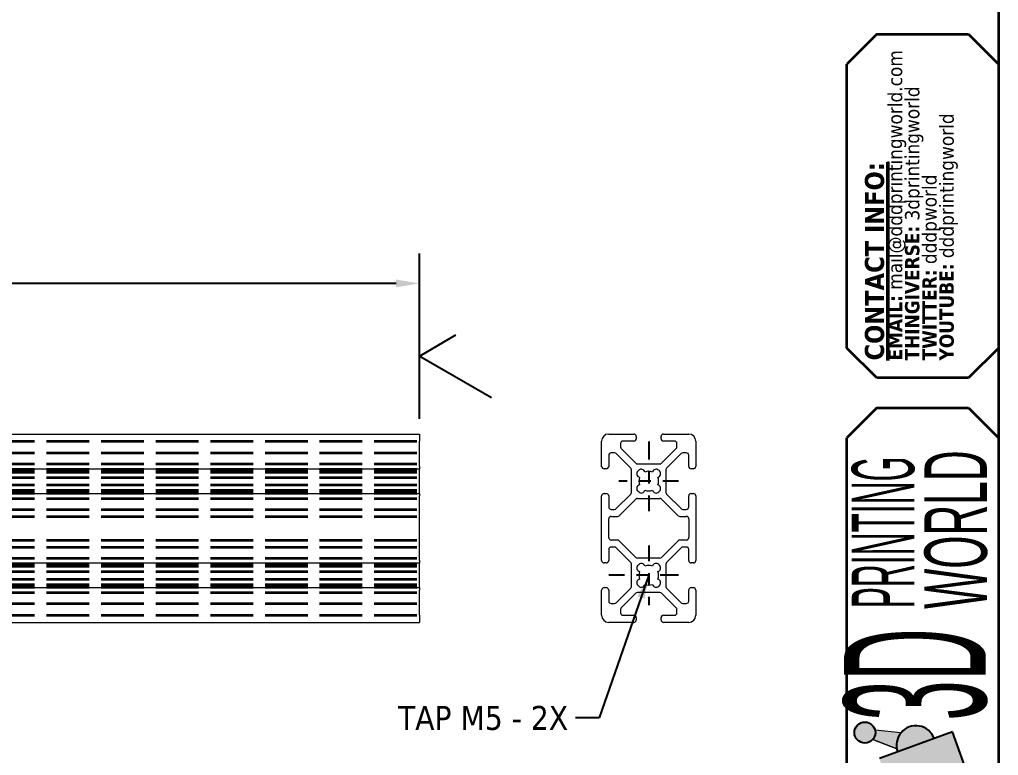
# Model space of a CAD drawing. Header units: inches. Extents: x 1 to 33.8, y 0.5 to 21.5.
# Drawn here: x 25.56 to 33.75, y 9.21 to 15.36 of the extents above; entities that cross this region are included whole.
import ezdxf

# ---------------------------------------------------------------- set-up
doc = ezdxf.new("R2010")
doc.units = ezdxf.units.IN
doc.header["$LTSCALE"] = 2
doc.header["$MEASUREMENT"] = 0
doc.linetypes.add('CHAIN', pattern=[0.7087, 0.4724, -0.0591, 0.1181, -0.0591])
doc.linetypes.add('DASHED', pattern=[0.2067, 0.1654, -0.0413])
doc.layers.get('0').update_dxf_attribs({"lineweight": 25})
for name, color, linetype, lineweight in [('Center Mark (ANSI)', 7, 'Continuous', 25), ('Dimension (ANSI)', 7, 'Continuous', 25), ('Symbol (ANSI)', 7, 'Continuous', 25), ('TITLE', 7, 'Continuous', 35), ('Title (ANSI)', 7, 'Continuous', 50), ('Visible (ANSI)', 7, 'Continuous', 18)]:
    doc.layers.add(name, color=color, linetype=linetype, lineweight=lineweight)
doc.layers.add('Hatch (ANSI)', color=9, linetype='Continuous', lineweight=18, true_color=0x808080)
doc.layers.add('Hidden (ANSI)', color=9, linetype='DASHED', lineweight=35, true_color=0x808080)
doc.styles.add('Note Text (ANSI)', font='tahoma.ttf')
doc.styles.add('Text Style133', font='tahoma.ttf', dxfattribs={"width": 0.8999999761581421})
doc.styles.add('Text Style260', font='tahomabd.ttf', dxfattribs={"width": 0.8999999761581421})
doc.styles.add('Text Style71', font='tahoma.ttf')
doc.dimstyles.new('Default (ANSI)$7', dxfattribs={"dimscale": 2, "dimtxt": 0.1000000014901161, "dimasz": 0.09842519462108612, "dimexe": 0.125, "dimexo": 0.0625, "dimgap": 0.03149606299212598, "dimtad": 0, "dimtih": 1, "dimtoh": 1, "dimdec": 3, "dimrnd": 1e-08, "dimzin": 4, "dimdsep": 46, "dimtxsty": 'Note Text (ANSI)', "dimblk": 'CLOSED', "dimcen": 0.09, "dimdle": 0.3937007874015748, "dimclrd": 256, "dimclre": 256, "dimclrt": 256, "dimadec": 0, "dimazin": 1, "dimtfac": 1.200000047683716, "dimtofl": 0, "dimtmove": 0, "dimatfit": 3, "dimfxl": 0, "dimtolj": 1, "dimtzin": 4, "dimlwd": -1, "dimlwe": -1, "dimarcsym": 0})
doc.dimstyles.new('Default - mm [in] (ANSI)', dxfattribs={"dimscale": 2, "dimtxt": 0.1000000014901161, "dimasz": 0.09842519462108612, "dimexe": 0.125, "dimexo": 0.063, "dimgap": 0.03149606299212598, "dimtad": 0, "dimtoh": 1, "dimlfac": 25.4, "dimrnd": 1e-08, "dimzin": 4, "dimdsep": 46, "dimtxsty": 'Note Text (ANSI)', "dimcen": 0.09, "dimdle": 0.3937007874015748, "dimclrd": 256, "dimclre": 256, "dimclrt": 256, "dimadec": 1, "dimazin": 1, "dimtfac": 1.200000047683716, "dimtofl": 0, "dimtmove": 0, "dimatfit": 3, "dimfxl": 0, "dimtolj": 1, "dimtzin": 4, "dimlwd": -1, "dimlwe": -1, "dimarcsym": 0})

# ---------------------------------------------------------------- blocks, each defined once
blk = doc.blocks.new('Borders B-Size')
at = {"layer": 'TITLE'}
blk.add_line((16.875, 10.625), (16.875, 0.3750000000000016), dxfattribs=at)
blk = doc.blocks.new('Title Blocks 3DPW')
at = {"layer": 'Hatch (ANSI)', "true_color": 0xff0000}
h = blk.add_hatch(color=1, dxfattribs=at)
edge = h.paths.add_edge_path()
edge.add_arc((16.07116928812325, 4.736826005864963), 0.04390881593084733, 0, 360)
h = blk.add_hatch(color=1, dxfattribs=at)
edge = h.paths.add_edge_path()
edge.add_arc((16.2844687974179, 4.684091238952684), 0.08131262209382979, 19.99999999999659, 199.9999999999966)
edge.add_line((16.20805992645957, 4.656280684289962), (16.36087766837623, 4.711901793615398))
h = blk.add_hatch(color=1, dxfattribs=at)
edge = h.paths.add_edge_path()
edge.add_line((16.22135728745229, 4.735361891587832), (16.11374911073551, 4.747547144924953))
edge.add_arc((16.07116928812307, 4.73682600586502), 0.04390881593084733, -41.906600689566915, 14.132685650908513, ccw=False)
edge.add_line((16.10384774837997, 4.707498504237924), (16.20473686449058, 4.668136259057792))
edge.add_arc((16.2864696801587, 4.683596553872048), 0.0831821728063324, 141.5147691876351, 190.7113157737133, ccw=False)
blk.add_hatch(color=1, dxfattribs=at).paths.add_polyline_path([(16.60414987263619, 4.281259107896962), (16.43728653933456, 4.739712348278118), (16.13165105550127, 4.628470129627253), (16.2985143888029, 4.170016889246096)])
at = {"layer": 'TITLE'}
for p, q in [((16.12056226283552, 7.656850746068798), (15.99556226283552, 7.5318507460688)), ((16.12056226283552, 7.656850746068798), (16.50460035672961, 7.656850746068798)), ((16.50460035672961, 7.656850746068798), (16.62960035672961, 7.5318507460688)), ((15.99556226283552, 6.344860484856919), (15.99556226283552, 7.5318507460688)), ((16.12056226283552, 6.219860484856918), (15.99556226283552, 6.344860484856919)), ((16.62960035672961, 6.344860484856919), (16.50460035672961, 6.219860484856918)), ((16.50460035672961, 6.219860484856918), (16.12056226283552, 6.219860484856918)), ((16.12056226283552, 6.094860484856919), (15.99556226283552, 5.969860484856918)), ((16.12056226283552, 6.094860484856919), (16.50460035672962, 6.094860484856919)), ((16.50460035672962, 6.094860484856919), (16.62960035672962, 5.969860484856918)), ((15.99556226283551, 3.974009218613861), (15.99556226283552, 5.969860484856918))]:
    blk.add_line(p, q, dxfattribs=at)
at = {"layer": 'Title (ANSI)', "lineweight": 18}
for p, q in [((16.22135728745229, 4.735361891587832), (16.11374911073551, 4.747547144924953)), ((16.20805992645957, 4.656280684289962), (16.36087766837622, 4.711901793615397)), ((16.20473686449058, 4.668136259057793), (16.10384774837997, 4.707498504237924))]:
    blk.add_line(p, q, dxfattribs=at)
at = {"layer": 'Title (ANSI)', "lineweight": 25}
for p, q in [((16.43728653933456, 4.739712348278118), (16.13165105550127, 4.628470129627253)), ((16.60414987263619, 4.281259107896962), (16.43728653933456, 4.739712348278118))]:
    blk.add_line(p, q, dxfattribs=at)
blk.add_circle((16.07116928812325, 4.736826005864963), 0.04390881593084733, dxfattribs=at)
blk.add_arc((16.2844687974179, 4.684091238952684), 0.08131262209382978, 19.99999999999659, 200.0000000000028, dxfattribs=at)
at = {"layer": 'Title (ANSI)', "lineweight": 18}
for centre, radius, start, end in [((16.07116928812307, 4.73682600586502), 0.04390881593084733, 318.0933993104331, 14.13268565090847), ((16.2864696801587, 4.683596553872048), 0.08318217280633239, 141.5147691876351, 190.7113157737133)]:
    blk.add_arc(centre, radius, start, end, dxfattribs=at)
at = {"layer": 'Visible (ANSI)', "lineweight": 18}
for p, q in [((16.22135728745229, 4.735361891587832), (16.11374911073551, 4.747547144924953)), ((16.10384774837997, 4.707498504237924), (16.20473686449058, 4.668136259057793))]:
    blk.add_line(p, q, dxfattribs=at)
at = {"layer": 'Visible (ANSI)', "lineweight": 25}
for p, q in [((16.43728653933456, 4.739712348278118), (16.13165105550127, 4.628470129627253)), ((16.60414987263619, 4.281259107896962), (16.43728653933456, 4.739712348278118))]:
    blk.add_line(p, q, dxfattribs=at)
blk.add_circle((16.07116928812325, 4.736826005864963), 0.04390881593084733, dxfattribs=at)
blk.add_arc((16.28446879741791, 4.684091238952687), 0.08131262209383144, 19.9999999999975, 200.0000000000023, dxfattribs=at)
at = {"layer": 'TITLE', "color": 7, "style": 'Text Style133', "width": 0.9}
blk.add_attdef('PART_NUMBER_001', (16.56688816874242, 3.073301468613359), '', height=0.1000000031914298, rotation=90, dxfattribs=at)
at = {"layer": 'TITLE', "color": 7, "style": 'Text Style71'}
blk.add_attdef('DESCRIPTION_001', (16.59502083967158, 0.3842650116181854), '', height=0.1399999997747226, rotation=89.99999999998299, dxfattribs=at)
at = {"layer": 'Title (ANSI)', "insert": (16.07112865049924, 6.292925239483381), "char_height": 0.1000000031914298, "width": 2.944852059000032, "attachment_point": 1, "rotation": 90, "line_spacing_factor": 0.7194134593009949, "style": 'Note Text (ANSI)'}
blk.add_mtext('{\\fTahoma|b1|i0|c0|p34;\\H0.8x;\\LCONTACT INFO:\\H1.25x;\\P\\H0.6x;\\lEMAIL:\\fTahoma|b0|i0|c0|p34; mail@dddprintingworld.com\\H1.4679x; \\H0.68124x;\\P\\fTahoma|b1|i0|c0|p34;THINGIVERSE:\\fTahoma|b0|i0|c0|p34; 3dprintingworld\\fTahoma|b1|i0|c0|p34;\\H1.27973x;\\L \\H1.30236x;\\P\\H0.6x;\\lTWITTER:\\fTahoma|b0|i0|c0|p34; dddpworld\\H1.27205x; \\H0.78613x;\\P\\fTahoma|b1|i0|c0|p34;YOUTUBE:\\fTahoma|b0|i0|c0|p34; dddprintingworld\\H1.27174x; }', dxfattribs=at)
at = {"layer": 'Title (ANSI)', "color": 156, "true_color": 0x07467a, "attachment_point": 1, "rotation": 90, "style": 'Note Text (ANSI)'}
for s, insert, char_height, width in [('\\fRavie|b0|i0;\\W0.51;\\H0.2610;WORLD', (16.32032026060453, 5.254130256618255), 0.2610000099722795, 2.760656313410054), ('\\fRavie|b0|i0;\\W0.38;\\H0.2610;PRINTING', (16.0163752699986, 5.256615040569998), 0.2610000099722795, 3.840913131700948), ('\\fRavie|b0|i0;\\W0.38;\\H0.5930;3D', (15.98375841229462, 4.787085645049777), 0.5929999933468075, 3.143674205359468)]:
    blk.add_mtext(s, dxfattribs=dict(at, insert=insert, char_height=char_height, width=width))
at = {"layer": 'Title (ANSI)', "color": 7, "style": 'Text Style260', "width": 0.9}
blk.add_attdef('CUSTOMER_001', (16.23920807644805, 0.3972007583186815), '', height=0.1700000030787911, rotation=90, dxfattribs=at)
blk = doc.blocks.new('*D15')
at = {"layer": 'Defpoints', "color": 0, "transparency": 16777216}
for p in [(28.90865186246537, 13.15702010544857), (7.058258161677971, 11.89717758576353), (28.90865186246537, 11.89717758576353)]:
    blk.add_point(p, dxfattribs=at)
at = {"layer": 'Dimension (ANSI)', "transparency": 16777216}
for p, q in [((7.058258161677971, 12.02317758576353), (7.058258161677971, 13.40702010544857)), ((28.90865186246537, 12.02317758576353), (28.90865186246537, 13.40702010544857)), ((7.255108550920143, 13.15702010544857), (15.83068450852521, 13.15702010544857)), ((28.7118014732232, 13.15702010544857), (20.13622551561814, 13.15702010544857))]:
    blk.add_line(p, q, dxfattribs=at)
for points in [[(7.255108550920143, 13.1898285036556), (7.255108550920143, 13.12421170724154), (7.058258161677971, 13.15702010544857)], [(28.7118014732232, 13.1898285036556), (28.7118014732232, 13.12421170724154), (28.90865186246537, 13.15702010544857)]]:
    blk.add_solid(points, dxfattribs=at)
at = {"layer": 'Dimension (ANSI)', "transparency": 16777216, "insert": (15.89367663450946, 13.3140113737425), "char_height": 0.2000000029802322, "attachment_point": 1, "style": 'Note Text (ANSI)'}
blk.add_mtext('\\A1;555.000{\\H0.24;±.200} {\\o\\l\\H0.24;[}21.850 in{\\H0.24;±.0 in}{\\o\\l\\H0.24;]}', dxfattribs=at)
blk = doc.blocks.new('Surface Texture Identifier10')
at = {"layer": 'Symbol (ANSI)'}
for p, q in [((14.60471963680723, 6.361436229972626), (14.45471963202009, 6.274833686830324)), ((14.45471963202009, 6.274833686830324), (14.75471964159437, 6.101628600545718))]:
    blk.add_line(p, q, dxfattribs=at)
blk = doc.blocks.new('_Closed')
at = {"color": 0, "linetype": 'ByBlock', "lineweight": -2}
for p, q in [((-1, 0.1666666666666667), (0, 0)), ((-1, 0.1666666666666667), (-1, -0.1666666666666667)), ((0, 0), (-1, -0.1666666666666667)), ((0, 0), (-1, 0))]:
    blk.add_line(p, q, dxfattribs=at)

msp = doc.modelspace()

# ---------------------------------------------------------------- linework, layer by layer
at = {"layer": 'Center Mark (ANSI)', "linetype": 'CHAIN', "ltscale": 0.1616967469453812}
for p, q in [((30.82482436653501, 11.83597679836195), (30.82482436653501, 11.25347679836195)), ((31.07482436653501, 10.7160752235588), (30.49232436653501, 10.7160752235588))]:
    msp.add_line(p, q, dxfattribs=at)
at = {"layer": 'Center Mark (ANSI)', "linetype": 'CHAIN', "ltscale": 0.1387813240289688}
for p, q in [((31.07482436653501, 11.50347679836195), (30.57482436653501, 11.50347679836195)), ((30.82482436653501, 10.9660752235588), (30.82482436653501, 10.4660752235588))]:
    msp.add_line(p, q, dxfattribs=at)
at = {"layer": 'Hidden (ANSI)', "ltscale": 1.078680276870728}
for p, q in [((7.058258161677968, 11.83812246765329), (28.90865186246537, 11.83812246765329)), ((7.058258161677968, 11.7395004204092), (28.90865186246537, 11.7395004204092)), ((7.058258161677968, 11.64737443615723), (28.90865186246537, 11.64737443615723)), ((7.058258161677968, 11.60328045699772), (28.90865186246537, 11.60328045699772)), ((7.058258161677968, 11.58597679836195), (28.90865186246537, 11.58597679836195)), ((7.058258161677968, 11.57966315687465), (28.90865186246537, 11.57966315687465)), ((7.058258161677968, 11.53512942505507), (28.90865186246537, 11.53512942505507)), ((7.058258161677968, 11.47182417166883), (28.90865186246537, 11.47182417166883)), ((7.058258161677968, 11.42729043984925), (28.90865186246537, 11.42729043984925)), ((7.058258161677968, 11.42097679836195), (28.90865186246537, 11.42097679836195)), ((7.058258161677968, 11.40367313972618), (28.90865186246537, 11.40367313972618)), ((7.058258161677968, 11.35957916056668), (28.90865186246537, 11.35957916056668)), ((7.058258161677968, 11.26745317631471), (28.90865186246537, 11.26745317631471)), ((7.058258161677968, 11.20839805820447), (28.90865186246537, 11.20839805820447)), ((7.058258161677968, 11.01115396371628), (28.90865186246537, 11.01115396371628)), ((7.058258161677968, 10.95209884560605), (28.90865186246537, 10.95209884560605)), ((7.058258161677968, 10.85997286135408), (28.90865186246537, 10.85997286135408)), ((7.058258161677968, 10.81587888219457), (28.90865186246537, 10.81587888219457)), ((7.058258161677968, 10.7985752235588), (28.90865186246537, 10.7985752235588)), ((7.058258161677968, 10.7922615820715), (28.90865186246537, 10.7922615820715)), ((7.058258161677968, 10.74772785025192), (28.90865186246537, 10.74772785025192)), ((7.058258161677968, 10.68442259686568), (28.90865186246537, 10.68442259686568)), ((7.058258161677968, 10.6398888650461), (28.90865186246537, 10.6398888650461)), ((7.058258161677968, 10.6335752235588), (28.90865186246537, 10.6335752235588)), ((7.058258161677968, 10.61627156492303), (28.90865186246537, 10.61627156492303)), ((7.058258161677968, 10.57217758576353), (28.90865186246537, 10.57217758576353)), ((7.058258161677968, 10.48005160151156), (28.90865186246537, 10.48005160151156)), ((7.058258161677968, 10.38142955426746), (28.90865186246537, 10.38142955426746))]:
    msp.add_line(p, q, dxfattribs=at)
at = {"layer": 'Visible (ANSI)'}
for p, q in [((7.058258161677968, 11.89717758576353), (28.90865186246537, 11.89717758576353)), ((28.90865186246537, 11.89717758576353), (28.90865186246537, 11.83812246765329)), ((30.49017869724367, 11.89717758576353), (30.70128105944839, 11.89717758576353)), ((30.72128105944839, 11.87717758576353), (30.7212810594484, 11.85812246765329)), ((30.92836767362163, 11.85812246765329), (30.92836767362163, 11.87717758576353)), ((30.94836767362162, 11.89717758576353), (31.15947003582635, 11.89717758576353)), ((28.90865186246537, 11.62702010544857), (28.90865186246537, 11.83812246765329)), ((30.43112357913343, 11.62702010544857), (30.43112357913343, 11.83812246765329)), ((30.58880074448777, 11.81812246765329), (30.58880074448777, 11.78954296613618)), ((30.70128105944839, 11.83812246765329), (30.60880074448777, 11.83812246765329)), ((31.04084798858226, 11.83812246765329), (30.94836767362162, 11.83812246765329)), ((31.06084798858226, 11.78954296613618), (31.06084798858226, 11.81812246765329)), ((31.21852515393658, 11.83812246765329), (31.21852515393658, 11.62702010544857)), ((30.49017869724367, 11.7195004204092), (30.49017869724367, 11.62702010544857)), ((30.53875819876079, 11.7395004204092), (30.51017869724367, 11.7395004204092)), ((30.67506886436346, 11.61147402605398), (30.55290033438451, 11.73364255603293)), ((30.59465860886403, 11.77540083051245), (30.71682713884299, 11.6532323005335)), ((30.93282159422704, 11.6532323005335), (31.05499012420599, 11.77540083051245)), ((31.09674839868551, 11.73364255603293), (30.97457986870656, 11.61147402605397)), ((31.13947003582635, 11.7395004204092), (31.11089053430924, 11.7395004204092)), ((31.15947003582635, 11.62702010544857), (31.15947003582635, 11.7195004204092)), ((28.90865186246537, 11.62702010544857), (28.90865186246537, 11.60702010544857)), ((30.73096927446672, 11.64737443615723), (30.9186794586033, 11.64737443615723)), ((7.058258161677968, 11.60702010544857), (28.90865186246537, 11.60702010544857)), ((28.90865186246537, 11.59733189043025), (28.90865186246537, 11.60702010544857)), ((28.90865186246537, 11.40962170629366), (28.90865186246537, 11.59733189043025)), ((30.47017869724367, 11.60702010544857), (30.45112357913344, 11.60702010544857)), ((30.68092672873973, 11.40962170629366), (30.68092672873973, 11.59733189043025)), ((30.73409578519082, 11.58713431189427), (30.74116685300269, 11.59420537970614)), ((30.90848188006733, 11.59420537970614), (30.9155529478792, 11.58713431189427)), ((30.96872200433029, 11.59733189043025), (30.96872200433029, 11.40962170629366)), ((31.19852515393659, 11.60702010544857), (31.17947003582635, 11.60702010544857)), ((7.058258161677968, 11.39993349127534), (28.90865186246537, 11.39993349127534)), ((28.90865186246537, 11.39993349127534), (28.90865186246537, 11.40962170629366)), ((28.90865186246537, 11.39993349127534), (28.90865186246537, 11.37993349127534)), ((30.45112357913344, 11.39993349127534), (30.47017869724367, 11.39993349127534)), ((30.55290033438451, 11.27331104069098), (30.67506886436346, 11.39547957066993)), ((30.74116685300269, 11.41274821701776), (30.73409578519082, 11.41981928482963)), ((30.9155529478792, 11.41981928482963), (30.90848188006733, 11.41274821701776)), ((30.97457986870656, 11.39547957066993), (31.09674839868551, 11.27331104069098)), ((31.17947003582635, 11.39993349127534), (31.19852515393659, 11.39993349127534)), ((28.90865186246537, 10.83961853064542), (28.90865186246537, 11.37993349127534)), ((30.43112357913343, 10.83961853064542), (30.43112357913343, 11.37993349127534)), ((30.49017869724367, 11.37993349127534), (30.49017869724367, 11.28745317631471)), ((30.57736176523332, 11.21425592258074), (30.71682713884298, 11.35372129619041)), ((30.73096927446672, 11.35957916056668), (30.9186794586033, 11.35957916056668)), ((30.93282159422704, 11.35372129619041), (31.0722869678367, 11.21425592258074)), ((31.15947003582635, 11.28745317631471), (31.15947003582635, 11.37993349127534)), ((31.21852515393658, 11.37993349127534), (31.21852515393658, 10.83961853064542)), ((30.51017869724367, 11.26745317631471), (30.53875819876079, 11.26745317631471)), ((31.11089053430924, 11.26745317631471), (31.13947003582635, 11.26745317631471)), ((30.49017869724367, 11.03115396371628), (30.49017869724367, 11.18839805820447)), ((30.51017869724367, 11.20839805820447), (30.56321962960959, 11.20839805820447)), ((31.08642910346043, 11.20839805820447), (31.13947003582635, 11.20839805820447)), ((31.15947003582635, 11.18839805820447), (31.15947003582635, 11.03115396371628)), ((30.56321962960959, 11.01115396371628), (30.51017869724367, 11.01115396371628)), ((30.71682713884299, 10.86583072573035), (30.57736176523332, 11.00529609934001)), ((31.0722869678367, 11.00529609934001), (30.93282159422704, 10.86583072573035)), ((31.13947003582635, 11.01115396371628), (31.08642910346043, 11.01115396371628)), ((30.49017869724367, 10.93209884560605), (30.49017869724367, 10.83961853064542)), ((30.53875819876079, 10.95209884560605), (30.51017869724367, 10.95209884560605)), ((30.67506886436346, 10.82407245125083), (30.55290033438451, 10.94624098122978)), ((31.09674839868551, 10.94624098122978), (30.97457986870656, 10.82407245125083)), ((31.13947003582635, 10.95209884560605), (31.11089053430924, 10.95209884560605)), ((31.15947003582635, 10.83961853064542), (31.15947003582635, 10.93209884560605)), ((7.058258161677968, 10.81961853064542), (28.90865186246537, 10.81961853064542)), ((28.90865186246537, 10.83961853064542), (28.90865186246537, 10.81961853064542)), ((28.90865186246537, 10.8099303156271), (28.90865186246537, 10.81961853064542)), ((28.90865186246537, 10.62222013149051), (28.90865186246537, 10.8099303156271)), ((30.47017869724368, 10.81961853064542), (30.45112357913344, 10.81961853064542)), ((30.68092672873973, 10.62222013149051), (30.68092672873973, 10.8099303156271)), ((30.9186794586033, 10.85997286135408), (30.73096927446672, 10.85997286135408)), ((30.96872200433029, 10.8099303156271), (30.96872200433029, 10.62222013149051)), ((31.19852515393659, 10.81961853064542), (31.17947003582635, 10.81961853064542)), ((30.73409578519082, 10.79973273709112), (30.74116685300269, 10.80680380490299)), ((30.90848188006733, 10.80680380490299), (30.9155529478792, 10.79973273709112)), ((7.058258161677968, 10.61253191647219), (28.90865186246537, 10.61253191647219)), ((28.90865186246537, 10.61253191647219), (28.90865186246537, 10.62222013149051)), ((28.90865186246537, 10.61253191647219), (28.90865186246537, 10.59253191647219)), ((28.90865186246537, 10.38142955426746), (28.90865186246537, 10.59253191647219)), ((30.43112357913343, 10.38142955426746), (30.43112357913343, 10.59253191647219)), ((30.45112357913344, 10.61253191647219), (30.47017869724368, 10.61253191647219)), ((30.49017869724367, 10.59253191647219), (30.49017869724367, 10.50005160151156)), ((30.55290033438451, 10.48590946588783), (30.67506886436346, 10.60807799586678)), ((30.71682713884299, 10.56631972138726), (30.59465860886403, 10.44415119140831)), ((30.9186794586033, 10.57217758576353), (30.73096927446672, 10.57217758576353)), ((30.74116685300269, 10.62534664221461), (30.73409578519082, 10.63241771002648)), ((30.9155529478792, 10.63241771002648), (30.90848188006733, 10.62534664221461)), ((31.05499012420599, 10.44415119140831), (30.93282159422704, 10.56631972138726)), ((30.97457986870656, 10.60807799586678), (31.09674839868551, 10.48590946588783)), ((31.15947003582635, 10.50005160151156), (31.15947003582635, 10.59253191647219)), ((31.17947003582635, 10.61253191647219), (31.19852515393659, 10.61253191647219)), ((31.21852515393658, 10.59253191647219), (31.21852515393658, 10.38142955426746)), ((30.51017869724367, 10.48005160151156), (30.53875819876079, 10.48005160151156)), ((31.11089053430924, 10.48005160151156), (31.13947003582635, 10.48005160151156)), ((30.58880074448777, 10.43000905578458), (30.58880074448777, 10.40142955426746)), ((31.06084798858226, 10.40142955426746), (31.06084798858226, 10.43000905578458)), ((7.058258161677968, 10.32237443615723), (28.90865186246537, 10.32237443615723)), ((28.90865186246537, 10.38142955426746), (28.90865186246537, 10.32237443615723)), ((30.70128105944839, 10.32237443615723), (30.49017869724367, 10.32237443615723)), ((30.60880074448777, 10.38142955426746), (30.70128105944839, 10.38142955426746)), ((30.7212810594484, 10.36142955426746), (30.7212810594484, 10.34237443615723)), ((30.92836767362163, 10.34237443615723), (30.92836767362163, 10.36142955426746)), ((30.94836767362162, 10.38142955426746), (31.04084798858226, 10.38142955426746)), ((31.15947003582635, 10.32237443615723), (30.94836767362162, 10.32237443615723))]:
    msp.add_line(p, q, dxfattribs=at)
for centre, radius, start, end in [((30.49017869724367, 11.83812246765329), 0.05905511811023671, 90, 180), ((30.70128105944839, 11.87717758576353), 0.01999999999999954, 0, 90), ((30.94836767362162, 11.87717758576353), 0.01999999999999954, 90, 180), ((31.15947003582635, 11.83812246765329), 0.059055118110236, 0, 90), ((30.60880074448777, 11.81812246765329), 0.01999999999999989, 90, 180), ((30.70128105944839, 11.85812246765329), 0.01999999999999989, 270, 0), ((30.94836767362162, 11.85812246765329), 0.01999999999999885, 180, 270), ((31.04084798858226, 11.81812246765329), 0.01999999999999849, 0, 90.00000000001607), ((30.51017869724367, 11.7195004204092), 0.01999999999999989, 90, 180), ((30.53875819876078, 11.7195004204092), 0.02000000000000066, 44.99999999999716, 90), ((30.60880074448777, 11.78954296613618), 0.02000000000000129, 180, 224.9999999999971), ((31.04084798858226, 11.78954296613618), 0.01999999999999769, 314.9999999999943, 0), ((31.11089053430924, 11.71950042040919), 0.02000000000000339, 90, 134.999999999983), ((31.13947003582635, 11.7195004204092), 0.01999999999999814, 0, 90), ((30.45112357913343, 11.62702010544857), 0.01999999999999954, 180, 270), ((30.47017869724367, 11.62702010544857), 0.02000000000000129, 270, 0), ((30.73096927446672, 11.66737443615723), 0.02000000000000029, 224.9999999999943, 270), ((30.9186794586033, 11.66737443615723), 0.01999999999999954, 270, 315.0000000000057), ((31.17947003582635, 11.62702010544857), 0.02000000000000059, 180, 270), ((31.19852515393659, 11.62702010544856), 0.01999999999999885, 270, 0), ((30.66092672873973, 11.59733189043024), 0.02000000000000164, 0, 45), ((30.75600495986774, 11.56522513721735), 0.03098425196850415, 134.9999999999964, 256.2453695288561), ((30.76307602767961, 11.57229620502922), 0.03098425196850354, 13.75463047113632, 134.9999999999945), ((30.82482436653501, 11.50347679836195), 0.08250000000000052, 67.43891450843402, 112.5610854915624), ((30.88657270539041, 11.57229620502922), 0.03098425196850402, 45.00000000000365, 166.2453695288612), ((30.89364377320227, 11.56522513721735), 0.03098425196850453, 283.7546304711338, 44.99999999999633), ((30.98872200433028, 11.59733189043025), 0.01999999999999893, 134.9999999999887, 180), ((30.75600495986774, 11.44172845950655), 0.03098425196850391, 103.7546304711338, 224.9999999999945), ((30.82482436653501, 11.50347679836195), 0.0824999999999997, 157.4389145084369, 202.5610854915658), ((30.82482436653501, 11.50347679836195), 0.0825, 337.4389145084351, 22.56108549156255), ((30.89364377320227, 11.44172845950655), 0.03098425196850507, 315.0000000000018, 76.24536952885613), ((30.45112357913343, 11.37993349127534), 0.01999999999999954, 90, 180), ((30.47017869724368, 11.37993349127534), 0.01999999999999954, 0, 90), ((30.66092672873974, 11.40962170629366), 0.01999999999999992, 315.0000000000057, 0), ((30.76307602767961, 11.43465739169468), 0.03098425196850339, 225.0000000000055, 346.2453695288663), ((30.82482436653501, 11.50347679836196), 0.08250000000000243, 247.4389145084344, 292.5610854915616), ((30.88657270539041, 11.43465739169469), 0.03098425196850343, 193.7546304711412, 315.0000000000055), ((30.98872200433029, 11.40962170629366), 0.02000000000000199, 180, 225), ((31.17947003582635, 11.37993349127534), 0.0199999999999992, 90, 180), ((31.19852515393659, 11.37993349127534), 0.01999999999999832, 0, 90), ((30.73096927446672, 11.33957916056668), 0.01999999999999782, 90.00000000001603, 135.0000000000113), ((30.9186794586033, 11.33957916056668), 0.01999999999999849, 44.99999999999149, 90), ((30.51017869724367, 11.28745317631471), 0.01999999999999989, 180, 270), ((30.53875819876078, 11.28745317631471), 0.02000000000000007, 270, 315.0000000000028), ((31.11089053430924, 11.2874531763147), 0.01999999999999732, 225.0000000000056, 270.000000000016), ((31.13947003582635, 11.2874531763147), 0.01999999999999797, 270, 0), ((30.51017869724367, 11.18839805820447), 0.01999999999999989, 90, 180), ((30.56321962960959, 11.22839805820447), 0.02000000000000164, 270, 315), ((31.08642910346043, 11.22839805820447), 0.01999999999999695, 225.0000000000028, 270.000000000016), ((31.13947003582635, 11.18839805820447), 0.01999999999999814, 0, 90), ((30.51017869724367, 11.03115396371628), 0.01999999999999972, 180, 270), ((30.56321962960959, 10.99115396371628), 0.02000000000000153, 45, 90), ((31.08642910346044, 10.99115396371628), 0.02000000000000671, 90, 134.9999999999887), ((31.13947003582635, 11.03115396371628), 0.01999999999999814, 270, 0), ((30.51017869724367, 10.93209884560605), 0.01999999999999954, 90, 180), ((30.53875819876078, 10.93209884560605), 0.02000000000000066, 44.99999999999716, 90), ((31.11089053430924, 10.93209884560605), 0.01999999999999937, 90, 135.0000000000028), ((31.13947003582635, 10.93209884560605), 0.01999999999999814, 0, 90.00000000001607), ((30.45112357913344, 10.83961853064542), 0.01999999999999954, 180, 270), ((30.47017869724367, 10.83961853064542), 0.02000000000000129, 270, 0), ((30.66092672873973, 10.80993031562709), 0.02000000000000199, 0, 45), ((30.73096927446672, 10.87997286135408), 0.01999999999999998, 224.9999999999971, 270), ((30.76307602767961, 10.78489463022607), 0.03098425196850361, 13.75463047114379, 135.0000000000055), ((30.88657270539041, 10.78489463022607), 0.03098425196850349, 44.99999999999451, 166.2453695288612), ((30.9186794586033, 10.87997286135408), 0.01999999999999893, 270.000000000016, 315.0000000000085), ((30.98872200433029, 10.80993031562709), 0.02000000000000196, 135, 180), ((31.17947003582635, 10.83961853064542), 0.01999999999999963, 180, 270), ((31.19852515393659, 10.83961853064541), 0.0199999999999978, 269.999999999984, 0), ((30.75600495986774, 10.7778235624142), 0.03098425196850474, 135.0000000000018, 256.2453695288561), ((30.82482436653501, 10.7160752235588), 0.08250000000000113, 157.4389145084369, 202.5610854915634), ((30.82482436653501, 10.7160752235588), 0.08249999999999842, 67.43891450843367, 112.5610854915627), ((30.89364377320227, 10.7778235624142), 0.03098425196850472, 283.7546304711344, 44.99999999999633), ((30.82482436653501, 10.7160752235588), 0.08249999999999964, 337.4389145084368, 22.56108549156496), ((30.75600495986775, 10.6543268847034), 0.03098425196850478, 103.7546304711338, 224.9999999999963), ((30.89364377320227, 10.6543268847034), 0.0309842519685049, 315.0000000000018, 76.24536952885613), ((30.45112357913344, 10.59253191647219), 0.01999999999999954, 90, 180), ((30.47017869724368, 10.59253191647219), 0.01999999999999972, 0, 90), ((30.66092672873974, 10.62222013149051), 0.01999999999999955, 314.9999999999943, 0), ((30.73096927446672, 10.55217758576353), 0.01999999999999963, 90, 135.0000000000057), ((30.76307602767961, 10.64725581689154), 0.03098425196850351, 224.9999999999963, 346.2453695288611), ((30.82482436653501, 10.7160752235588), 0.08250000000000082, 247.4389145084344, 292.561085491562), ((30.88657270539041, 10.64725581689154), 0.03098425196850385, 193.7546304711412, 315.0000000000055), ((30.9186794586033, 10.55217758576353), 0.01999999999999819, 44.99999999998867, 89.99999999998397), ((30.98872200433028, 10.62222013149051), 0.01999999999999849, 180, 225.0000000000085), ((31.17947003582635, 10.59253191647219), 0.0199999999999992, 90, 180), ((31.19852515393659, 10.59253191647219), 0.01999999999999806, 0, 90), ((30.51017869724367, 10.50005160151156), 0.01999999999999989, 180, 270), ((30.53875819876079, 10.50005160151156), 0.01999999999999885, 270, 315.0000000000085), ((31.11089053430924, 10.50005160151155), 0.0199999999999967, 225.0000000000028, 270.000000000016), ((31.13947003582635, 10.50005160151156), 0.01999999999999845, 270, 0), ((30.60880074448776, 10.43000905578458), 0.01999999999999223, 134.9999999999858, 180), ((30.60880074448777, 10.40142955426746), 0.0199999999999992, 180, 270), ((31.04084798858226, 10.40142955426746), 0.01999999999999819, 270, 0), ((31.04084798858226, 10.43000905578458), 0.01999999999999535, 0, 45.00000000000288), ((30.49017869724367, 10.38142955426746), 0.05905511811023587, 180, 270), ((30.7012810594484, 10.36142955426747), 0.01999999999999871, 0, 90), ((30.7012810594484, 10.34237443615723), 0.0199999999999992, 270, 0), ((30.94836767362162, 10.36142955426746), 0.01999999999999954, 90, 180), ((30.94836767362162, 10.34237443615723), 0.01999999999999867, 180, 270), ((31.15947003582635, 10.38142955426746), 0.05905511811023671, 270, 0)]:
    msp.add_arc(centre, radius, start, end, dxfattribs=at)

# ---------------------------------------------------------------- block references
at = {"xscale": 2, "yscale": 2, "zscale": 2}
for name, p in [('Borders B-Size', (0, 0)), ('Title Blocks 3DPW', (0.4907992865407513, -0.07301843722772211))]:
    msp.add_blockref(name, p, dxfattribs=at)
at = {"layer": 'Symbol (ANSI)', "xscale": 2, "yscale": 2, "zscale": 2}
msp.add_blockref('Surface Texture Identifier10', (0, 0), dxfattribs=at)

# ---------------------------------------------------------------- texts
at = {"layer": 'Symbol (ANSI)', "insert": (30.15080291027414, 9.623434683534366), "char_height": 0.2000000063828596, "width": 1.506645097507266, "attachment_point": 3, "style": 'Note Text (ANSI)'}
msp.add_mtext('\\fTahoma|b0|i0;TAP M5 - 2X', dxfattribs=at)

# ---------------------------------------------------------------- dimensions: what is measured, and where the dimension line sits
at = {"layer": 'Dimension (ANSI)'}
dim = msp.add_linear_dim(base=(28.90865186246537, 13.15702010544857), p1=(7.058258161677971, 11.89717758576353), p2=(28.90865186246537, 11.89717758576353), angle=180, dimstyle='Default - mm [in] (ANSI)', override={"dimgap": 0.03149606299212598, "dimtoh": 0, "dimdec": 3, "dimlfac": 25.4, "dimtol": 1, "dimlim": 0, "dimtp": 0.2, "dimtm": 0.2, "dimtdec": 3, "dimatfit": 1}, dxfattribs=at)
dim.commit()
dim.dimension.update_dxf_attribs({"geometry": '*D15', "text_midpoint": (17.98345501207167, 13.15702010544857), "dimtype": 160})

# ---------------------------------------------------------------- leaders
at = {"layer": 'Symbol (ANSI)', "annotation_type": 0, "has_hookline": 1, "hookline_direction": 1, "text_width": 1.505977204215152}
msp.add_leader([(30.82482436653501, 10.7160752235588), (30.41064542550057, 9.523434680342937), (30.21379503625839, 9.523434680342937)], dimstyle='Default (ANSI)$7', override={"dimtad": 0}, dxfattribs=at)

doc.saveas('drawing.dxf')
